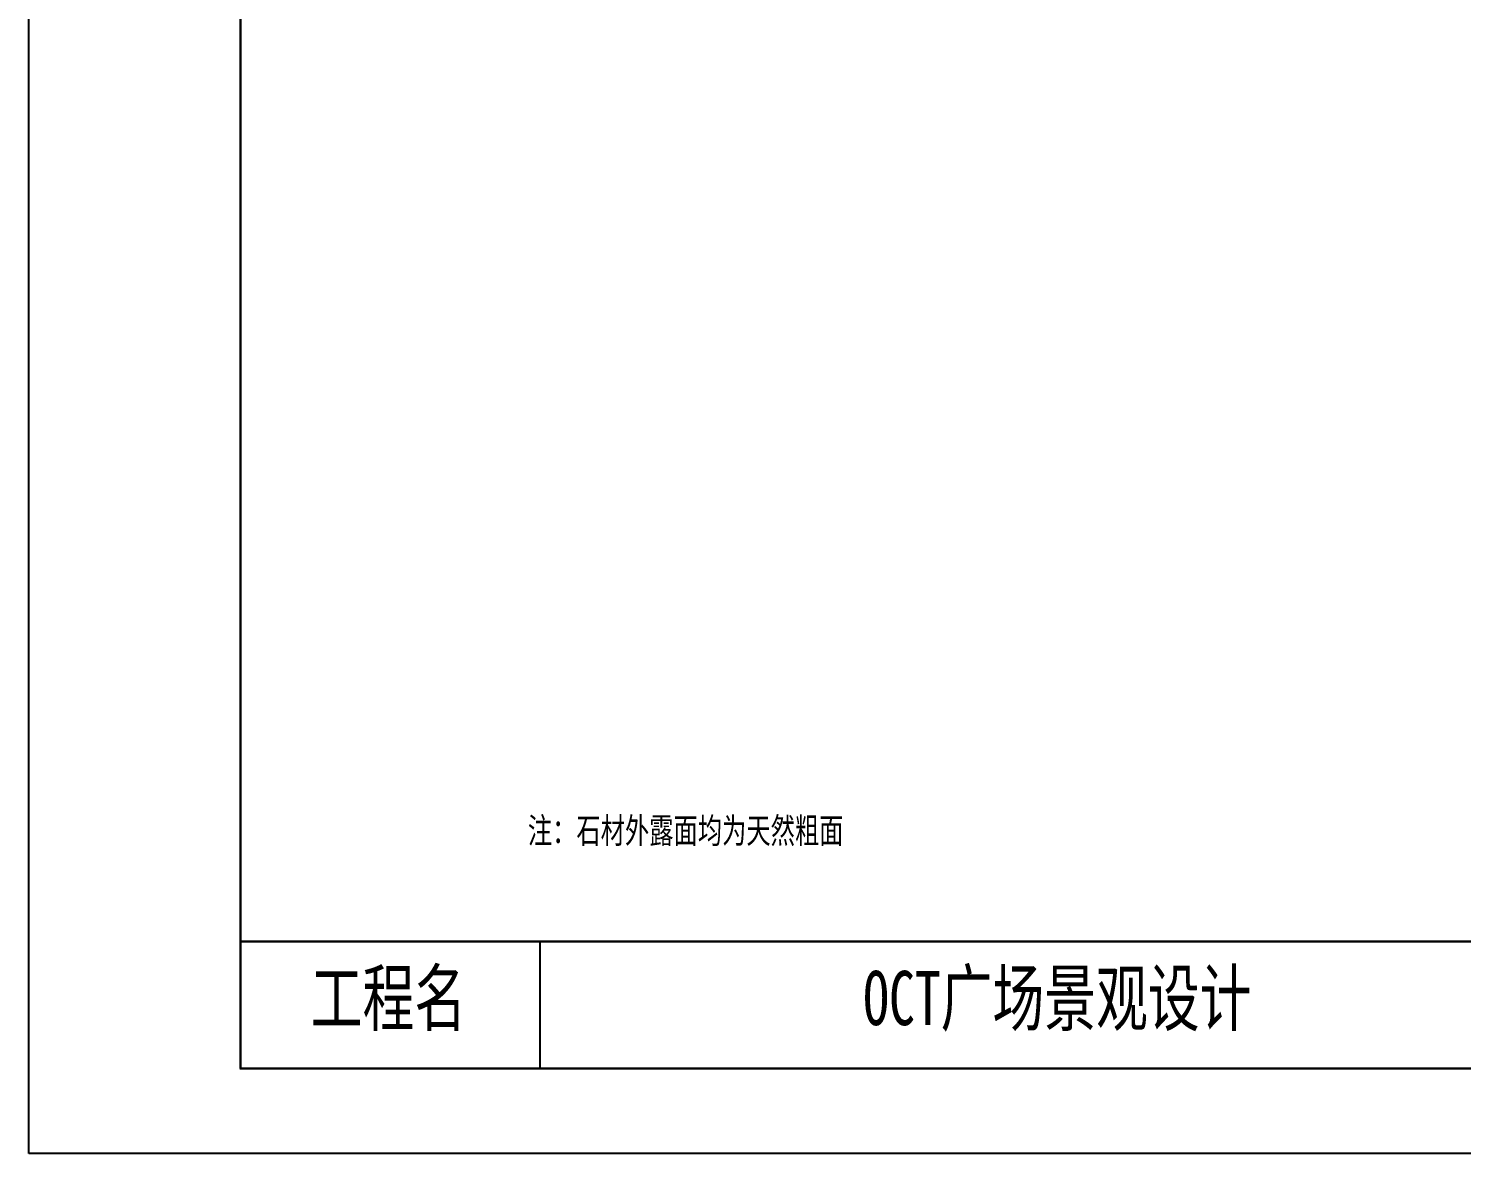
# Model space of a CAD drawing. Extents: x -15469 to 1828, y -2277 to 12005.
# Drawn here: x -2372 to -682, y -2277 to -950 of the extents above; entities that cross this region are included whole.
import ezdxf

# ---------------------------------------------------------------- set-up
doc = ezdxf.new("R2010")
doc.units = 0
doc.header["$MEASUREMENT"] = 0
doc.layers.add('TEXT', color=41, linetype='CONTINUOUS')
doc.layers.add('TK', color=1, linetype='CONTINUOUS')
doc.styles.add('STYLE1', font='simsun.ttf', dxfattribs={"width": 0.7})

msp = doc.modelspace()

# ---------------------------------------------------------------- linework, layer by layer
at = {"layer": 'TK', "linetype": 'CONTINUOUS'}
for p, q in [((-2372.2, -2276.7), (-2372.2, 641.1)), ((-2122.2, -2176.7), (-2122.2, 573.3)), ((-1769.2, -2026.7), (-1769.2, -2176.7)), ((1727.8, -2176.7), (-2122.2, -2176.7)), ((1827.8, -2276.7), (-2372.2, -2276.7))]:
    msp.add_line(p, q, dxfattribs=at)
at = {"layer": 'TK', "linetype": 'CONTINUOUS', "const_width": 2.5}
for points in [[(-2122.2, 573.3), (-2122.2, -2176.7), (1727.8, -2176.7), (1727.8, 573.3), (-2122.2, 573.3)], [(-2122.2, -2026.7), (1727.8, -2026.7)]]:
    msp.add_lwpolyline(points, dxfattribs=at)

# ---------------------------------------------------------------- texts
at = {"layer": 'TEXT', "linetype": 'CONTINUOUS', "style": 'STYLE1', "width": 0.7}
msp.add_text('注：石材外露面均为天然粗面', height=30, dxfattribs=at).set_placement((-1783.3, -1910.8))
at = {"layer": 'TK', "linetype": 'CONTINUOUS', "style": 'STYLE1', "width": 0.7}
for s, p in [('工程名', (-2039.4, -2125.4)), ('OCT广场景观设计', (-1387.7, -2125.4))]:
    msp.add_text(s, height=64, dxfattribs=at).set_placement(p)

doc.saveas('drawing.dxf')
